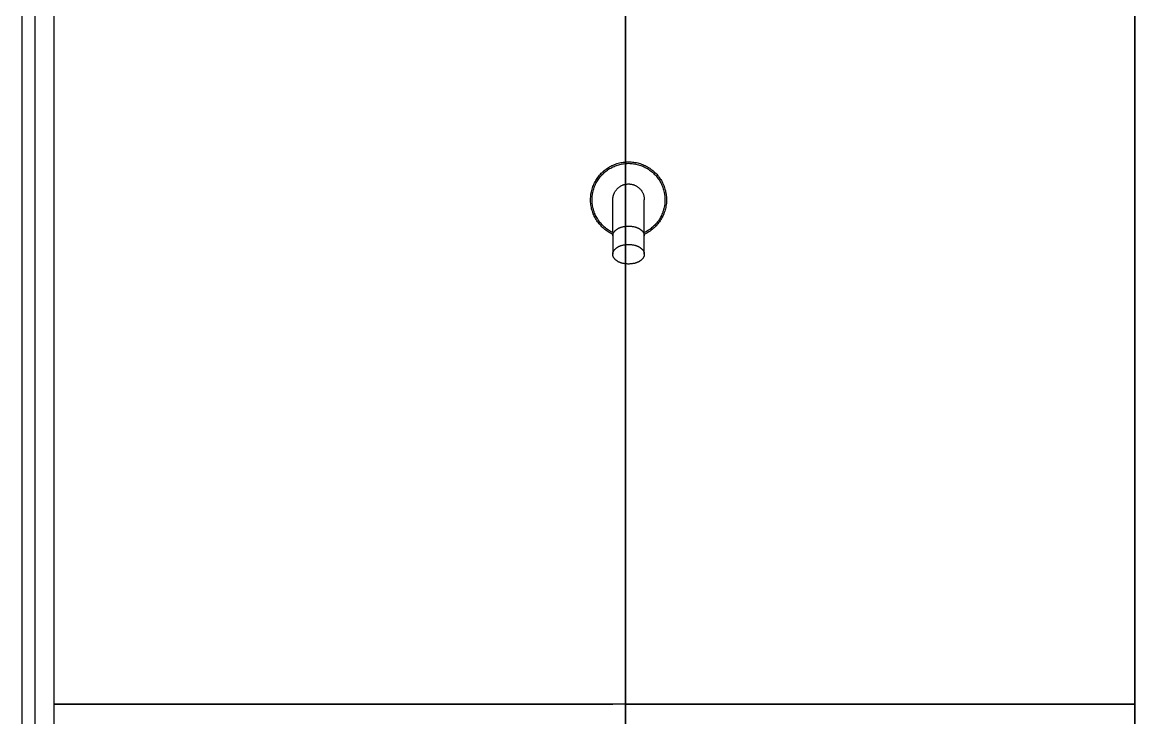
# Model space of a CAD drawing. Header units: metres. Extents: x 198 to 412, y -54 to 17.
# Drawn here: x 261.725 to 262.604, y -25.868 to -25.319 of the extents above; entities that cross this region are included whole.
import ezdxf

# ---------------------------------------------------------------- set-up
doc = ezdxf.new("R2010")
doc.units = ezdxf.units.M
doc.header["$LTSCALE"] = 10
for name, color, linetype in [('01', 1, 'Continuous'), ('A-ABERTURAS', 2, 'Continuous'), ('TM-REVEST', 252, 'Continuous'), ('TM-REVOQUE', 2, 'Continuous')]:
    doc.layers.add(name, color=color, linetype=linetype)

# ---------------------------------------------------------------- blocks, each defined once
blk = doc.blocks.new('juego de ducha california')
for p, q in [((493.24746, 11757.28031, 0), (493.24645, 11757.28004, 0)), ((493.24847, 11757.28055, 0), (493.24746, 11757.28031, 0)), ((493.2495, 11757.28074, 0), (493.24847, 11757.28055, 0)), ((493.25053, 11757.28091, 0), (493.2495, 11757.28074, 0)), ((493.25156, 11757.28103, 0), (493.25053, 11757.28091, 0)), ((493.2526, 11757.28112, 0), (493.25156, 11757.28103, 0)), ((493.25365, 11757.28118, 0), (493.2526, 11757.28112, 0)), ((493.25469, 11757.2812, 0), (493.25365, 11757.28118, 0)), ((493.25573, 11757.28118, 0), (493.25469, 11757.2812, 0)), ((493.25677, 11757.28112, 0), (493.25573, 11757.28118, 0)), ((493.25781, 11757.28103, 0), (493.25677, 11757.28112, 0)), ((493.25885, 11757.28091, 0), (493.25781, 11757.28103, 0)), ((493.25988, 11757.28074, 0), (493.25885, 11757.28091, 0)), ((493.2609, 11757.28055, 0), (493.25988, 11757.28074, 0)), ((493.26192, 11757.28031, 0), (493.2609, 11757.28055, 0)), ((493.26293, 11757.28004, 0), (493.26192, 11757.28031, 0)), ((493.23317, 11757.2721, 0), (493.23245, 11757.27134, 0)), ((493.23391, 11757.27283, 0), (493.23317, 11757.2721, 0)), ((493.23432, 11757.27156, 0), (493.23364, 11757.27085, 0)), ((493.23467, 11757.27354, 0), (493.23391, 11757.27283, 0)), ((493.23503, 11757.27224, 0), (493.23432, 11757.27156, 0)), ((493.23546, 11757.27423, 0), (493.23467, 11757.27354, 0)), ((493.23576, 11757.2729, 0), (493.23503, 11757.27224, 0)), ((493.23627, 11757.27488, 0), (493.23546, 11757.27423, 0)), ((493.23651, 11757.27354, 0), (493.23576, 11757.2729, 0)), ((493.23711, 11757.27551, 0), (493.23627, 11757.27488, 0)), ((493.23729, 11757.27414, 0), (493.23651, 11757.27354, 0)), ((493.23797, 11757.2761, 0), (493.23711, 11757.27551, 0)), ((493.23808, 11757.27472, 0), (493.23729, 11757.27414, 0)), ((493.23884, 11757.27667, 0), (493.23797, 11757.2761, 0)), ((493.23889, 11757.27528, 0), (493.23808, 11757.27472, 0)), ((493.23974, 11757.27721, 0), (493.23884, 11757.27667, 0)), ((493.23972, 11757.2758, 0), (493.23889, 11757.27528, 0)), ((493.24057, 11757.2763, 0), (493.23972, 11757.2758, 0)), ((493.24065, 11757.27771, 0), (493.23974, 11757.27721, 0)), ((493.24144, 11757.27677, 0), (493.24057, 11757.2763, 0)), ((493.24158, 11757.27818, 0), (493.24065, 11757.27771, 0)), ((493.24232, 11757.2772, 0), (493.24144, 11757.27677, 0)), ((493.24253, 11757.27862, 0), (493.24158, 11757.27818, 0)), ((493.24321, 11757.27761, 0), (493.24232, 11757.2772, 0)), ((493.24349, 11757.27903, 0), (493.24253, 11757.27862, 0)), ((493.24412, 11757.27799, 0), (493.24321, 11757.27761, 0)), ((493.24446, 11757.2794, 0), (493.24349, 11757.27903, 0)), ((493.24504, 11757.27833, 0), (493.24412, 11757.27799, 0)), ((493.24545, 11757.27974, 0), (493.24446, 11757.2794, 0)), ((493.24598, 11757.27865, 0), (493.24504, 11757.27833, 0)), ((493.24645, 11757.28004, 0), (493.24545, 11757.27974, 0)), ((493.24692, 11757.27893, 0), (493.24598, 11757.27865, 0)), ((493.24787, 11757.27918, 0), (493.24692, 11757.27893, 0)), ((493.24883, 11757.27939, 0), (493.24787, 11757.27918, 0)), ((493.2498, 11757.27958, 0), (493.24883, 11757.27939, 0)), ((493.25077, 11757.27973, 0), (493.2498, 11757.27958, 0)), ((493.25174, 11757.27985, 0), (493.25077, 11757.27973, 0)), ((493.25272, 11757.27993, 0), (493.25174, 11757.27985, 0)), ((493.25371, 11757.27998, 0), (493.25272, 11757.27993, 0)), ((493.25469, 11757.28, 0), (493.25371, 11757.27998, 0)), ((493.25567, 11757.27998, 0), (493.25469, 11757.28, 0)), ((493.25665, 11757.27993, 0), (493.25567, 11757.27998, 0)), ((493.25763, 11757.27985, 0), (493.25665, 11757.27993, 0)), ((493.25861, 11757.27973, 0), (493.25763, 11757.27985, 0)), ((493.25958, 11757.27958, 0), (493.25861, 11757.27973, 0)), ((493.26055, 11757.27939, 0), (493.25958, 11757.27958, 0)), ((493.26151, 11757.27918, 0), (493.26055, 11757.27939, 0)), ((493.26246, 11757.27893, 0), (493.26151, 11757.27918, 0)), ((493.2634, 11757.27865, 0), (493.26246, 11757.27893, 0)), ((493.26393, 11757.27974, 0), (493.26293, 11757.28004, 0)), ((493.26433, 11757.27833, 0), (493.2634, 11757.27865, 0)), ((493.26491, 11757.2794, 0), (493.26393, 11757.27974, 0)), ((493.26525, 11757.27799, 0), (493.26433, 11757.27833, 0)), ((493.26589, 11757.27903, 0), (493.26491, 11757.2794, 0)), ((493.26616, 11757.27761, 0), (493.26525, 11757.27799, 0)), ((493.26685, 11757.27862, 0), (493.26589, 11757.27903, 0)), ((493.26706, 11757.2772, 0), (493.26616, 11757.27761, 0)), ((493.2678, 11757.27818, 0), (493.26685, 11757.27862, 0)), ((493.26794, 11757.27677, 0), (493.26706, 11757.2772, 0)), ((493.26873, 11757.27771, 0), (493.2678, 11757.27818, 0)), ((493.2688, 11757.2763, 0), (493.26794, 11757.27677, 0)), ((493.26964, 11757.27721, 0), (493.26873, 11757.27771, 0)), ((493.26965, 11757.2758, 0), (493.2688, 11757.2763, 0)), ((493.27054, 11757.27667, 0), (493.26964, 11757.27721, 0)), ((493.27048, 11757.27528, 0), (493.26965, 11757.2758, 0)), ((493.2713, 11757.27472, 0), (493.27048, 11757.27528, 0)), ((493.27141, 11757.2761, 0), (493.27054, 11757.27667, 0)), ((493.27209, 11757.27414, 0), (493.2713, 11757.27472, 0)), ((493.27227, 11757.27551, 0), (493.27141, 11757.2761, 0)), ((493.27286, 11757.27354, 0), (493.27209, 11757.27414, 0)), ((493.2731, 11757.27488, 0), (493.27227, 11757.27551, 0)), ((493.27362, 11757.2729, 0), (493.27286, 11757.27354, 0)), ((493.27391, 11757.27423, 0), (493.2731, 11757.27488, 0)), ((493.27435, 11757.27224, 0), (493.27362, 11757.2729, 0)), ((493.2747, 11757.27354, 0), (493.27391, 11757.27423, 0)), ((493.27505, 11757.27156, 0), (493.27435, 11757.27224, 0)), ((493.27547, 11757.27283, 0), (493.2747, 11757.27354, 0)), ((493.27574, 11757.27085, 0), (493.27505, 11757.27156, 0)), ((493.27621, 11757.2721, 0), (493.27547, 11757.27283, 0)), ((493.27692, 11757.27134, 0), (493.27621, 11757.2721, 0)), ((493.22733, 11757.26351, 0), (493.22692, 11757.26255, 0)), ((493.22778, 11757.26446, 0), (493.22733, 11757.26351, 0)), ((493.22825, 11757.26538, 0), (493.22778, 11757.26446, 0)), ((493.22827, 11757.26267, 0), (493.2279, 11757.26176, 0)), ((493.22876, 11757.26629, 0), (493.22825, 11757.26538, 0)), ((493.22868, 11757.26357, 0), (493.22827, 11757.26267, 0)), ((493.22912, 11757.26445, 0), (493.22868, 11757.26357, 0)), ((493.2293, 11757.26719, 0), (493.22876, 11757.26629, 0)), ((493.22958, 11757.26531, 0), (493.22912, 11757.26445, 0)), ((493.22988, 11757.26806, 0), (493.2293, 11757.26719, 0)), ((493.23008, 11757.26616, 0), (493.22958, 11757.26531, 0)), ((493.23048, 11757.26891, 0), (493.22988, 11757.26806, 0)), ((493.23061, 11757.26699, 0), (493.23008, 11757.26616, 0)), ((493.23111, 11757.26974, 0), (493.23048, 11757.26891, 0)), ((493.23116, 11757.2678, 0), (493.23061, 11757.26699, 0)), ((493.23177, 11757.27055, 0), (493.23111, 11757.26974, 0)), ((493.23174, 11757.2686, 0), (493.23116, 11757.2678, 0)), ((493.23235, 11757.26937, 0), (493.23174, 11757.2686, 0)), ((493.23245, 11757.27134, 0), (493.23177, 11757.27055, 0)), ((493.23298, 11757.27012, 0), (493.23235, 11757.26937, 0)), ((493.23364, 11757.27085, 0), (493.23298, 11757.27012, 0)), ((493.24987, 11757.26273, 0), (493.24947, 11757.26255, 0)), ((493.25027, 11757.26289, 0), (493.24987, 11757.26273, 0)), ((493.25067, 11757.26303, 0), (493.25027, 11757.26289, 0)), ((493.25108, 11757.26316, 0), (493.25067, 11757.26303, 0)), ((493.2515, 11757.26328, 0), (493.25108, 11757.26316, 0)), ((493.25191, 11757.26338, 0), (493.2515, 11757.26328, 0)), ((493.25234, 11757.26347, 0), (493.25191, 11757.26338, 0)), ((493.25276, 11757.26355, 0), (493.25234, 11757.26347, 0)), ((493.25319, 11757.26361, 0), (493.25276, 11757.26355, 0)), ((493.25361, 11757.26365, 0), (493.25319, 11757.26361, 0)), ((493.25404, 11757.26368, 0), (493.25361, 11757.26365, 0)), ((493.25447, 11757.26369, 0), (493.25404, 11757.26368, 0)), ((493.2549, 11757.26369, 0), (493.25447, 11757.26369, 0)), ((493.25533, 11757.26368, 0), (493.2549, 11757.26369, 0)), ((493.25576, 11757.26365, 0), (493.25533, 11757.26368, 0)), ((493.25619, 11757.26361, 0), (493.25576, 11757.26365, 0)), ((493.25662, 11757.26355, 0), (493.25619, 11757.26361, 0)), ((493.25704, 11757.26347, 0), (493.25662, 11757.26355, 0)), ((493.25746, 11757.26338, 0), (493.25704, 11757.26347, 0)), ((493.25788, 11757.26328, 0), (493.25746, 11757.26338, 0)), ((493.2583, 11757.26316, 0), (493.25788, 11757.26328, 0)), ((493.2587, 11757.26303, 0), (493.2583, 11757.26316, 0)), ((493.25911, 11757.26289, 0), (493.2587, 11757.26303, 0)), ((493.25951, 11757.26273, 0), (493.25911, 11757.26289, 0)), ((493.2599, 11757.26255, 0), (493.25951, 11757.26273, 0)), ((493.2764, 11757.27012, 0), (493.27574, 11757.27085, 0)), ((493.27703, 11757.26937, 0), (493.2764, 11757.27012, 0)), ((493.27761, 11757.27055, 0), (493.27692, 11757.27134, 0)), ((493.27764, 11757.2686, 0), (493.27703, 11757.26937, 0)), ((493.27827, 11757.26974, 0), (493.27761, 11757.27055, 0)), ((493.27822, 11757.2678, 0), (493.27764, 11757.2686, 0)), ((493.27877, 11757.26699, 0), (493.27822, 11757.2678, 0)), ((493.2789, 11757.26891, 0), (493.27827, 11757.26974, 0)), ((493.2793, 11757.26616, 0), (493.27877, 11757.26699, 0)), ((493.2795, 11757.26806, 0), (493.2789, 11757.26891, 0)), ((493.27979, 11757.26531, 0), (493.2793, 11757.26616, 0)), ((493.28007, 11757.26719, 0), (493.2795, 11757.26806, 0)), ((493.28026, 11757.26445, 0), (493.27979, 11757.26531, 0)), ((493.28061, 11757.26629, 0), (493.28007, 11757.26719, 0)), ((493.2807, 11757.26357, 0), (493.28026, 11757.26445, 0)), ((493.28112, 11757.26538, 0), (493.28061, 11757.26629, 0)), ((493.2811, 11757.26267, 0), (493.2807, 11757.26357, 0)), ((493.28148, 11757.26176, 0), (493.2811, 11757.26267, 0)), ((493.2816, 11757.26446, 0), (493.28112, 11757.26538, 0)), ((493.28204, 11757.26351, 0), (493.2816, 11757.26446, 0)), ((493.28246, 11757.26255, 0), (493.28204, 11757.26351, 0)), ((493.22487, 11757.25449, 0), (493.22477, 11757.25345, 0)), ((493.225, 11757.25552, 0), (493.22487, 11757.25449, 0)), ((493.22517, 11757.25655, 0), (493.225, 11757.25552, 0)), ((493.22537, 11757.25758, 0), (493.22517, 11757.25655, 0)), ((493.22561, 11757.25859, 0), (493.22537, 11757.25758, 0)), ((493.22589, 11757.2596, 0), (493.22561, 11757.25859, 0)), ((493.2262, 11757.2606, 0), (493.22589, 11757.2596, 0)), ((493.22604, 11757.25414, 0), (493.22596, 11757.25316, 0)), ((493.22616, 11757.25512, 0), (493.22604, 11757.25414, 0)), ((493.22631, 11757.25609, 0), (493.22616, 11757.25512, 0)), ((493.22654, 11757.26158, 0), (493.2262, 11757.2606, 0)), ((493.22649, 11757.25706, 0), (493.22631, 11757.25609, 0)), ((493.22671, 11757.25802, 0), (493.22649, 11757.25706, 0)), ((493.22692, 11757.26255, 0), (493.22654, 11757.26158, 0)), ((493.22696, 11757.25897, 0), (493.22671, 11757.25802, 0)), ((493.22724, 11757.25991, 0), (493.22696, 11757.25897, 0)), ((493.22755, 11757.26084, 0), (493.22724, 11757.25991, 0)), ((493.2279, 11757.26176, 0), (493.22755, 11757.26084, 0)), ((493.24258, 11757.25421, 0), (493.24249, 11757.25379, 0)), ((493.24269, 11757.25463, 0), (493.24258, 11757.25421, 0)), ((493.24282, 11757.25504, 0), (493.24269, 11757.25463, 0)), ((493.24296, 11757.25545, 0), (493.24282, 11757.25504, 0)), ((493.24311, 11757.25585, 0), (493.24296, 11757.25545, 0)), ((493.24327, 11757.25625, 0), (493.24311, 11757.25585, 0)), ((493.24345, 11757.25664, 0), (493.24327, 11757.25625, 0)), ((493.24365, 11757.25702, 0), (493.24345, 11757.25664, 0)), ((493.24385, 11757.2574, 0), (493.24365, 11757.25702, 0)), ((493.24407, 11757.25777, 0), (493.24385, 11757.2574, 0)), ((493.24431, 11757.25813, 0), (493.24407, 11757.25777, 0)), ((493.24455, 11757.25849, 0), (493.24431, 11757.25813, 0)), ((493.24481, 11757.25883, 0), (493.24455, 11757.25849, 0)), ((493.24508, 11757.25917, 0), (493.24481, 11757.25883, 0)), ((493.24536, 11757.2595, 0), (493.24508, 11757.25917, 0)), ((493.24565, 11757.25981, 0), (493.24536, 11757.2595, 0)), ((493.24595, 11757.26012, 0), (493.24565, 11757.25981, 0)), ((493.24626, 11757.26042, 0), (493.24595, 11757.26012, 0)), ((493.24658, 11757.2607, 0), (493.24626, 11757.26042, 0)), ((493.24691, 11757.26098, 0), (493.24658, 11757.2607, 0)), ((493.24726, 11757.26124, 0), (493.24691, 11757.26098, 0)), ((493.24761, 11757.26149, 0), (493.24726, 11757.26124, 0)), ((493.24796, 11757.26173, 0), (493.24761, 11757.26149, 0)), ((493.24833, 11757.26195, 0), (493.24796, 11757.26173, 0)), ((493.2487, 11757.26217, 0), (493.24833, 11757.26195, 0)), ((493.24909, 11757.26237, 0), (493.2487, 11757.26217, 0)), ((493.24947, 11757.26255, 0), (493.24909, 11757.26237, 0)), ((493.26029, 11757.26237, 0), (493.2599, 11757.26255, 0)), ((493.26067, 11757.26217, 0), (493.26029, 11757.26237, 0)), ((493.26105, 11757.26195, 0), (493.26067, 11757.26217, 0)), ((493.26141, 11757.26173, 0), (493.26105, 11757.26195, 0)), ((493.26177, 11757.26149, 0), (493.26141, 11757.26173, 0)), ((493.26212, 11757.26124, 0), (493.26177, 11757.26149, 0)), ((493.26246, 11757.26098, 0), (493.26212, 11757.26124, 0)), ((493.26279, 11757.2607, 0), (493.26246, 11757.26098, 0)), ((493.26312, 11757.26042, 0), (493.26279, 11757.2607, 0)), ((493.26343, 11757.26012, 0), (493.26312, 11757.26042, 0)), ((493.26373, 11757.25981, 0), (493.26343, 11757.26012, 0)), ((493.26402, 11757.2595, 0), (493.26373, 11757.25981, 0)), ((493.2643, 11757.25917, 0), (493.26402, 11757.2595, 0)), ((493.26457, 11757.25883, 0), (493.2643, 11757.25917, 0)), ((493.26483, 11757.25849, 0), (493.26457, 11757.25883, 0)), ((493.26507, 11757.25813, 0), (493.26483, 11757.25849, 0)), ((493.2653, 11757.25777, 0), (493.26507, 11757.25813, 0)), ((493.26552, 11757.2574, 0), (493.2653, 11757.25777, 0)), ((493.26573, 11757.25702, 0), (493.26552, 11757.2574, 0)), ((493.26592, 11757.25664, 0), (493.26573, 11757.25702, 0)), ((493.2661, 11757.25625, 0), (493.26592, 11757.25664, 0)), ((493.26627, 11757.25585, 0), (493.2661, 11757.25625, 0)), ((493.26642, 11757.25545, 0), (493.26627, 11757.25585, 0)), ((493.26656, 11757.25504, 0), (493.26642, 11757.25545, 0)), ((493.26668, 11757.25463, 0), (493.26656, 11757.25504, 0)), ((493.26679, 11757.25421, 0), (493.26668, 11757.25463, 0)), ((493.26689, 11757.25379, 0), (493.26679, 11757.25421, 0)), ((493.28183, 11757.26084, 0), (493.28148, 11757.26176, 0)), ((493.28214, 11757.25991, 0), (493.28183, 11757.26084, 0)), ((493.28242, 11757.25897, 0), (493.28214, 11757.25991, 0)), ((493.28267, 11757.25802, 0), (493.28242, 11757.25897, 0)), ((493.28283, 11757.26158, 0), (493.28246, 11757.26255, 0)), ((493.28289, 11757.25706, 0), (493.28267, 11757.25802, 0)), ((493.28318, 11757.2606, 0), (493.28283, 11757.26158, 0)), ((493.28307, 11757.25609, 0), (493.28289, 11757.25706, 0)), ((493.28322, 11757.25512, 0), (493.28307, 11757.25609, 0)), ((493.28349, 11757.2596, 0), (493.28318, 11757.2606, 0)), ((493.28334, 11757.25414, 0), (493.28322, 11757.25512, 0)), ((493.28342, 11757.25316, 0), (493.28334, 11757.25414, 0)), ((493.28376, 11757.25859, 0), (493.28349, 11757.2596, 0)), ((493.284, 11757.25758, 0), (493.28376, 11757.25859, 0)), ((493.28421, 11757.25655, 0), (493.284, 11757.25758, 0)), ((493.28437, 11757.25552, 0), (493.28421, 11757.25655, 0)), ((493.28451, 11757.25449, 0), (493.28437, 11757.25552, 0)), ((493.2846, 11757.25345, 0), (493.28451, 11757.25449, 0)), ((493.22471, 11757.25241, 0), (493.22469, 11757.25137, 0)), ((493.22469, 11757.25137, 0), (493.2247, 11757.25032, 0)), ((493.2247, 11757.25032, 0), (493.22475, 11757.24928, 0)), ((493.22477, 11757.25345, 0), (493.22471, 11757.25241, 0)), ((493.22475, 11757.24928, 0), (493.22483, 11757.24824, 0)), ((493.22483, 11757.24824, 0), (493.22496, 11757.2472, 0)), ((493.22496, 11757.2472, 0), (493.22511, 11757.24617, 0)), ((493.22511, 11757.24617, 0), (493.2253, 11757.24515, 0)), ((493.2253, 11757.24515, 0), (493.22553, 11757.24413, 0)), ((493.22591, 11757.25218, 0), (493.22589, 11757.2512, 0)), ((493.22589, 11757.2512, 0), (493.22591, 11757.25022, 0)), ((493.22596, 11757.25316, 0), (493.22591, 11757.25218, 0)), ((493.22591, 11757.25022, 0), (493.22596, 11757.24924, 0)), ((493.22596, 11757.24924, 0), (493.22604, 11757.24826, 0)), ((493.22604, 11757.24826, 0), (493.22615, 11757.24729, 0)), ((493.22615, 11757.24729, 0), (493.2263, 11757.24632, 0)), ((493.2263, 11757.24632, 0), (493.22649, 11757.24536, 0)), ((493.22649, 11757.24536, 0), (493.2267, 11757.2444, 0)), ((493.24223, 11757.25166, 0), (493.24222, 11757.25123, 0)), ((493.24222, 11757.2227, 0), (493.24222, 11757.25123, 0)), ((493.24225, 11757.25209, 0), (493.24223, 11757.25166, 0)), ((493.24229, 11757.25252, 0), (493.24225, 11757.25209, 0)), ((493.24234, 11757.25294, 0), (493.24229, 11757.25252, 0)), ((493.2424, 11757.25337, 0), (493.24234, 11757.25294, 0)), ((493.24249, 11757.25379, 0), (493.2424, 11757.25337, 0)), ((493.26697, 11757.25337, 0), (493.26689, 11757.25379, 0)), ((493.26704, 11757.25294, 0), (493.26697, 11757.25337, 0)), ((493.26709, 11757.25252, 0), (493.26704, 11757.25294, 0)), ((493.26713, 11757.25209, 0), (493.26709, 11757.25252, 0)), ((493.26715, 11757.25166, 0), (493.26713, 11757.25209, 0)), ((493.26716, 11757.25123, 0), (493.26715, 11757.25166, 0)), ((493.26716, 11757.22524, 0), (493.26716, 11757.25123, 0)), ((493.28268, 11757.2444, 0), (493.28289, 11757.24536, 0)), ((493.28289, 11757.24536, 0), (493.28307, 11757.24632, 0)), ((493.28307, 11757.24632, 0), (493.28322, 11757.24729, 0)), ((493.28322, 11757.24729, 0), (493.28334, 11757.24826, 0)), ((493.28334, 11757.24826, 0), (493.28342, 11757.24924, 0)), ((493.28347, 11757.25218, 0), (493.28342, 11757.25316, 0)), ((493.28342, 11757.24924, 0), (493.28347, 11757.25022, 0)), ((493.28349, 11757.2512, 0), (493.28347, 11757.25218, 0)), ((493.28347, 11757.25022, 0), (493.28349, 11757.2512, 0)), ((493.28384, 11757.24413, 0), (493.28407, 11757.24515, 0)), ((493.28407, 11757.24515, 0), (493.28426, 11757.24617, 0)), ((493.28426, 11757.24617, 0), (493.28442, 11757.2472, 0)), ((493.28442, 11757.2472, 0), (493.28454, 11757.24824, 0)), ((493.28454, 11757.24824, 0), (493.28463, 11757.24928, 0)), ((493.28466, 11757.25241, 0), (493.2846, 11757.25345, 0)), ((493.28463, 11757.24928, 0), (493.28468, 11757.25032, 0)), ((493.28469, 11757.25137, 0), (493.28466, 11757.25241, 0)), ((493.28468, 11757.25032, 0), (493.28469, 11757.25137, 0)), ((493.22553, 11757.24413, 0), (493.2258, 11757.24312, 0)), ((493.2258, 11757.24312, 0), (493.22609, 11757.24212, 0)), ((493.22609, 11757.24212, 0), (493.22643, 11757.24113, 0)), ((493.22643, 11757.24113, 0), (493.22679, 11757.24015, 0)), ((493.2267, 11757.2444, 0), (493.22695, 11757.24345, 0)), ((493.22679, 11757.24015, 0), (493.2272, 11757.23919, 0)), ((493.22695, 11757.24345, 0), (493.22723, 11757.24251, 0)), ((493.2272, 11757.23919, 0), (493.22763, 11757.23824, 0)), ((493.22723, 11757.24251, 0), (493.22754, 11757.24158, 0)), ((493.22754, 11757.24158, 0), (493.22788, 11757.24067, 0)), ((493.22763, 11757.23824, 0), (493.2281, 11757.23731, 0)), ((493.22788, 11757.24067, 0), (493.22826, 11757.23976, 0)), ((493.2281, 11757.23731, 0), (493.2286, 11757.23639, 0)), ((493.22826, 11757.23976, 0), (493.22866, 11757.23887, 0)), ((493.2286, 11757.23639, 0), (493.22913, 11757.23549, 0)), ((493.22866, 11757.23887, 0), (493.2291, 11757.23799, 0)), ((493.2291, 11757.23799, 0), (493.22956, 11757.23712, 0)), ((493.22956, 11757.23712, 0), (493.23005, 11757.23628, 0)), ((493.23005, 11757.23628, 0), (493.23058, 11757.23545, 0)), ((493.2788, 11757.23545, 0), (493.27932, 11757.23628, 0)), ((493.27932, 11757.23628, 0), (493.27982, 11757.23712, 0)), ((493.27982, 11757.23712, 0), (493.28028, 11757.23799, 0)), ((493.28025, 11757.23549, 0), (493.28078, 11757.23639, 0)), ((493.28028, 11757.23799, 0), (493.28072, 11757.23887, 0)), ((493.28072, 11757.23887, 0), (493.28112, 11757.23976, 0)), ((493.28078, 11757.23639, 0), (493.28128, 11757.23731, 0)), ((493.28112, 11757.23976, 0), (493.28149, 11757.24067, 0)), ((493.28128, 11757.23731, 0), (493.28175, 11757.23824, 0)), ((493.28149, 11757.24067, 0), (493.28184, 11757.24158, 0)), ((493.28175, 11757.23824, 0), (493.28218, 11757.23919, 0)), ((493.28184, 11757.24158, 0), (493.28215, 11757.24251, 0)), ((493.28215, 11757.24251, 0), (493.28243, 11757.24345, 0)), ((493.28218, 11757.23919, 0), (493.28258, 11757.24015, 0)), ((493.28243, 11757.24345, 0), (493.28268, 11757.2444, 0)), ((493.28258, 11757.24015, 0), (493.28295, 11757.24113, 0)), ((493.28295, 11757.24113, 0), (493.28328, 11757.24212, 0)), ((493.28328, 11757.24212, 0), (493.28358, 11757.24312, 0)), ((493.28358, 11757.24312, 0), (493.28384, 11757.24413, 0)), ((493.22913, 11757.23549, 0), (493.22969, 11757.23461, 0)), ((493.22969, 11757.23461, 0), (493.23028, 11757.23375, 0)), ((493.23028, 11757.23375, 0), (493.2309, 11757.23292, 0)), ((493.23058, 11757.23545, 0), (493.23113, 11757.23464, 0)), ((493.2309, 11757.23292, 0), (493.23155, 11757.2321, 0)), ((493.23113, 11757.23464, 0), (493.2317, 11757.23384, 0)), ((493.23155, 11757.2321, 0), (493.23223, 11757.23131, 0)), ((493.2317, 11757.23384, 0), (493.23231, 11757.23307, 0)), ((493.23223, 11757.23131, 0), (493.23293, 11757.23054, 0)), ((493.23231, 11757.23307, 0), (493.23294, 11757.23232, 0)), ((493.23293, 11757.23054, 0), (493.23367, 11757.22979, 0)), ((493.23294, 11757.23232, 0), (493.23359, 11757.23159, 0)), ((493.23359, 11757.23159, 0), (493.23427, 11757.23089, 0)), ((493.23367, 11757.22979, 0), (493.23442, 11757.22908, 0)), ((493.23427, 11757.23089, 0), (493.23497, 11757.2302, 0)), ((493.23442, 11757.22908, 0), (493.2352, 11757.22838, 0)), ((493.23497, 11757.2302, 0), (493.2357, 11757.22954, 0)), ((493.2352, 11757.22838, 0), (493.23601, 11757.22772, 0)), ((493.2357, 11757.22954, 0), (493.23645, 11757.22891, 0)), ((493.23601, 11757.22772, 0), (493.23684, 11757.22709, 0)), ((493.23645, 11757.22891, 0), (493.23721, 11757.2283, 0)), ((493.23721, 11757.2283, 0), (493.238, 11757.22772, 0)), ((493.238, 11757.22772, 0), (493.23881, 11757.22717, 0)), ((493.24501, 11757.22749, 0), (493.24481, 11757.22734, 0)), ((493.24521, 11757.22765, 0), (493.24501, 11757.22749, 0)), ((493.24543, 11757.2278, 0), (493.24521, 11757.22765, 0)), ((493.24565, 11757.22795, 0), (493.24543, 11757.2278, 0)), ((493.24587, 11757.22809, 0), (493.24565, 11757.22795, 0)), ((493.2461, 11757.22823, 0), (493.24587, 11757.22809, 0)), ((493.24634, 11757.22836, 0), (493.2461, 11757.22823, 0)), ((493.24658, 11757.2285, 0), (493.24634, 11757.22836, 0)), ((493.24683, 11757.22863, 0), (493.24658, 11757.2285, 0)), ((493.24708, 11757.22875, 0), (493.24683, 11757.22863, 0)), ((493.24734, 11757.22887, 0), (493.24708, 11757.22875, 0)), ((493.2476, 11757.22898, 0), (493.24734, 11757.22887, 0)), ((493.24787, 11757.22909, 0), (493.2476, 11757.22898, 0)), ((493.24813, 11757.2292, 0), (493.24787, 11757.22909, 0)), ((493.24841, 11757.2293, 0), (493.24813, 11757.2292, 0)), ((493.24868, 11757.2294, 0), (493.24841, 11757.2293, 0)), ((493.24896, 11757.22949, 0), (493.24868, 11757.2294, 0)), ((493.24924, 11757.22958, 0), (493.24896, 11757.22949, 0)), ((493.24953, 11757.22966, 0), (493.24924, 11757.22958, 0)), ((493.2501, 11757.22981, 0), (493.24953, 11757.22966, 0)), ((493.25068, 11757.22995, 0), (493.2501, 11757.22981, 0)), ((493.25126, 11757.23006, 0), (493.25068, 11757.22995, 0)), ((493.25184, 11757.23015, 0), (493.25126, 11757.23006, 0)), ((493.25242, 11757.23023, 0), (493.25184, 11757.23015, 0)), ((493.253, 11757.23029, 0), (493.25242, 11757.23023, 0)), ((493.25357, 11757.23033, 0), (493.253, 11757.23029, 0)), ((493.25413, 11757.23035, 0), (493.25357, 11757.23033, 0)), ((493.25469, 11757.23036, 0), (493.25413, 11757.23035, 0)), ((493.25524, 11757.23035, 0), (493.25469, 11757.23036, 0)), ((493.25581, 11757.23033, 0), (493.25524, 11757.23035, 0)), ((493.25638, 11757.23029, 0), (493.25581, 11757.23033, 0)), ((493.25696, 11757.23023, 0), (493.25638, 11757.23029, 0)), ((493.25754, 11757.23015, 0), (493.25696, 11757.23023, 0)), ((493.25812, 11757.23006, 0), (493.25754, 11757.23015, 0)), ((493.2587, 11757.22995, 0), (493.25812, 11757.23006, 0)), ((493.25928, 11757.22981, 0), (493.2587, 11757.22995, 0)), ((493.25985, 11757.22966, 0), (493.25928, 11757.22981, 0)), ((493.26013, 11757.22958, 0), (493.25985, 11757.22966, 0)), ((493.26042, 11757.22949, 0), (493.26013, 11757.22958, 0)), ((493.26069, 11757.2294, 0), (493.26042, 11757.22949, 0)), ((493.26097, 11757.2293, 0), (493.26069, 11757.2294, 0)), ((493.26124, 11757.2292, 0), (493.26097, 11757.2293, 0)), ((493.26151, 11757.22909, 0), (493.26124, 11757.2292, 0)), ((493.26178, 11757.22898, 0), (493.26151, 11757.22909, 0)), ((493.26204, 11757.22887, 0), (493.26178, 11757.22898, 0)), ((493.2623, 11757.22875, 0), (493.26204, 11757.22887, 0)), ((493.26255, 11757.22863, 0), (493.2623, 11757.22875, 0)), ((493.26279, 11757.2285, 0), (493.26255, 11757.22863, 0)), ((493.26304, 11757.22836, 0), (493.26279, 11757.2285, 0)), ((493.26327, 11757.22823, 0), (493.26304, 11757.22836, 0)), ((493.26351, 11757.22809, 0), (493.26327, 11757.22823, 0)), ((493.26373, 11757.22795, 0), (493.26351, 11757.22809, 0)), ((493.26395, 11757.2278, 0), (493.26373, 11757.22795, 0)), ((493.26416, 11757.22765, 0), (493.26395, 11757.2278, 0)), ((493.26437, 11757.22749, 0), (493.26416, 11757.22765, 0)), ((493.26457, 11757.22734, 0), (493.26437, 11757.22749, 0)), ((493.27056, 11757.22717, 0), (493.27137, 11757.22772, 0)), ((493.27137, 11757.22772, 0), (493.27216, 11757.2283, 0)), ((493.27216, 11757.2283, 0), (493.27293, 11757.22891, 0)), ((493.27254, 11757.22709, 0), (493.27337, 11757.22772, 0)), ((493.27293, 11757.22891, 0), (493.27368, 11757.22954, 0)), ((493.27337, 11757.22772, 0), (493.27417, 11757.22838, 0)), ((493.27368, 11757.22954, 0), (493.2744, 11757.2302, 0)), ((493.27417, 11757.22838, 0), (493.27495, 11757.22908, 0)), ((493.2744, 11757.2302, 0), (493.27511, 11757.23089, 0)), ((493.27495, 11757.22908, 0), (493.27571, 11757.22979, 0)), ((493.27511, 11757.23089, 0), (493.27579, 11757.23159, 0)), ((493.27571, 11757.22979, 0), (493.27644, 11757.23054, 0)), ((493.27579, 11757.23159, 0), (493.27644, 11757.23232, 0)), ((493.27644, 11757.23232, 0), (493.27707, 11757.23307, 0)), ((493.27644, 11757.23054, 0), (493.27715, 11757.23131, 0)), ((493.27707, 11757.23307, 0), (493.27767, 11757.23384, 0)), ((493.27715, 11757.23131, 0), (493.27783, 11757.2321, 0)), ((493.27767, 11757.23384, 0), (493.27825, 11757.23464, 0)), ((493.27783, 11757.2321, 0), (493.27848, 11757.23292, 0)), ((493.27825, 11757.23464, 0), (493.2788, 11757.23545, 0)), ((493.27848, 11757.23292, 0), (493.2791, 11757.23375, 0)), ((493.2791, 11757.23375, 0), (493.27969, 11757.23461, 0)), ((493.27969, 11757.23461, 0), (493.28025, 11757.23549, 0)), ((493.23684, 11757.22709, 0), (493.23769, 11757.22648, 0)), ((493.23769, 11757.22648, 0), (493.23856, 11757.2259, 0)), ((493.23856, 11757.2259, 0), (493.23945, 11757.22536, 0)), ((493.23881, 11757.22717, 0), (493.23964, 11757.22664, 0)), ((493.23945, 11757.22536, 0), (493.24035, 11757.22484, 0)), ((493.23964, 11757.22664, 0), (493.24048, 11757.22614, 0)), ((493.24035, 11757.22484, 0), (493.24128, 11757.22436, 0)), ((493.24048, 11757.22614, 0), (493.24134, 11757.22567, 0)), ((493.24128, 11757.22436, 0), (493.24222, 11757.22391, 0)), ((493.24134, 11757.22567, 0), (493.24222, 11757.22524, 0)), ((493.24223, 11757.22287, 0), (493.24222, 11757.22278, 0)), ((493.24222, 11757.22278, 0), (493.24222, 11757.2227, 0)), ((493.24222, 11757.2227, 0), (493.24222, 11757.22261, 0)), ((493.24222, 11757.2082, 0), (493.24222, 11757.22261, 0)), ((493.24224, 11757.22304, 0), (493.24223, 11757.22296, 0)), ((493.24223, 11757.22296, 0), (493.24223, 11757.22287, 0)), ((493.24225, 11757.22313, 0), (493.24224, 11757.22304, 0)), ((493.24226, 11757.22322, 0), (493.24225, 11757.22313, 0)), ((493.24227, 11757.22331, 0), (493.24226, 11757.22322, 0)), ((493.24228, 11757.2234, 0), (493.24227, 11757.22331, 0)), ((493.2423, 11757.22349, 0), (493.24228, 11757.2234, 0)), ((493.24232, 11757.22357, 0), (493.2423, 11757.22349, 0)), ((493.24233, 11757.22366, 0), (493.24232, 11757.22357, 0)), ((493.24236, 11757.22375, 0), (493.24233, 11757.22366, 0)), ((493.24238, 11757.22384, 0), (493.24236, 11757.22375, 0)), ((493.2424, 11757.22393, 0), (493.24238, 11757.22384, 0)), ((493.24243, 11757.22402, 0), (493.2424, 11757.22393, 0)), ((493.24246, 11757.22411, 0), (493.24243, 11757.22402, 0)), ((493.24248, 11757.2242, 0), (493.24246, 11757.22411, 0)), ((493.24252, 11757.22429, 0), (493.24248, 11757.2242, 0)), ((493.24255, 11757.22438, 0), (493.24252, 11757.22429, 0)), ((493.24258, 11757.22447, 0), (493.24255, 11757.22438, 0)), ((493.24262, 11757.22456, 0), (493.24258, 11757.22447, 0)), ((493.24266, 11757.22465, 0), (493.24262, 11757.22456, 0)), ((493.2427, 11757.22474, 0), (493.24266, 11757.22465, 0)), ((493.24279, 11757.22492, 0), (493.2427, 11757.22474, 0)), ((493.24288, 11757.2251, 0), (493.24279, 11757.22492, 0)), ((493.24298, 11757.22528, 0), (493.24288, 11757.2251, 0)), ((493.2431, 11757.22546, 0), (493.24298, 11757.22528, 0)), ((493.24321, 11757.22564, 0), (493.2431, 11757.22546, 0)), ((493.24334, 11757.22582, 0), (493.24321, 11757.22564, 0)), ((493.24347, 11757.22599, 0), (493.24334, 11757.22582, 0)), ((493.24361, 11757.22617, 0), (493.24347, 11757.22599, 0)), ((493.24376, 11757.22634, 0), (493.24361, 11757.22617, 0)), ((493.24392, 11757.22651, 0), (493.24376, 11757.22634, 0)), ((493.24408, 11757.22668, 0), (493.24392, 11757.22651, 0)), ((493.24425, 11757.22685, 0), (493.24408, 11757.22668, 0)), ((493.24443, 11757.22702, 0), (493.24425, 11757.22685, 0)), ((493.24462, 11757.22718, 0), (493.24443, 11757.22702, 0)), ((493.24481, 11757.22734, 0), (493.24462, 11757.22718, 0)), ((493.26476, 11757.22718, 0), (493.26457, 11757.22734, 0)), ((493.26495, 11757.22702, 0), (493.26476, 11757.22718, 0)), ((493.26512, 11757.22685, 0), (493.26495, 11757.22702, 0)), ((493.2653, 11757.22668, 0), (493.26512, 11757.22685, 0)), ((493.26546, 11757.22651, 0), (493.2653, 11757.22668, 0)), ((493.26562, 11757.22634, 0), (493.26546, 11757.22651, 0)), ((493.26576, 11757.22617, 0), (493.26562, 11757.22634, 0)), ((493.26591, 11757.22599, 0), (493.26576, 11757.22617, 0)), ((493.26604, 11757.22582, 0), (493.26591, 11757.22599, 0)), ((493.26616, 11757.22564, 0), (493.26604, 11757.22582, 0)), ((493.26628, 11757.22546, 0), (493.26616, 11757.22564, 0)), ((493.26639, 11757.22528, 0), (493.26628, 11757.22546, 0)), ((493.26649, 11757.2251, 0), (493.26639, 11757.22528, 0)), ((493.26659, 11757.22492, 0), (493.26649, 11757.2251, 0)), ((493.26668, 11757.22474, 0), (493.26659, 11757.22492, 0)), ((493.26672, 11757.22465, 0), (493.26668, 11757.22474, 0)), ((493.26676, 11757.22456, 0), (493.26672, 11757.22465, 0)), ((493.26679, 11757.22447, 0), (493.26676, 11757.22456, 0)), ((493.26683, 11757.22438, 0), (493.26679, 11757.22447, 0)), ((493.26686, 11757.22429, 0), (493.26683, 11757.22438, 0)), ((493.26689, 11757.2242, 0), (493.26686, 11757.22429, 0)), ((493.26692, 11757.22411, 0), (493.26689, 11757.2242, 0)), ((493.26695, 11757.22402, 0), (493.26692, 11757.22411, 0)), ((493.26698, 11757.22393, 0), (493.26695, 11757.22402, 0)), ((493.267, 11757.22384, 0), (493.26698, 11757.22393, 0)), ((493.26702, 11757.22375, 0), (493.267, 11757.22384, 0)), ((493.26704, 11757.22366, 0), (493.26702, 11757.22375, 0)), ((493.26706, 11757.22357, 0), (493.26704, 11757.22366, 0)), ((493.26708, 11757.22349, 0), (493.26706, 11757.22357, 0)), ((493.26709, 11757.2234, 0), (493.26708, 11757.22349, 0)), ((493.26711, 11757.22331, 0), (493.26709, 11757.2234, 0)), ((493.26712, 11757.22322, 0), (493.26711, 11757.22331, 0)), ((493.26713, 11757.22313, 0), (493.26712, 11757.22322, 0)), ((493.26714, 11757.22304, 0), (493.26713, 11757.22313, 0)), ((493.26714, 11757.22296, 0), (493.26714, 11757.22304, 0)), ((493.26715, 11757.22287, 0), (493.26714, 11757.22296, 0)), ((493.26715, 11757.22278, 0), (493.26715, 11757.22287, 0)), ((493.26716, 11757.2227, 0), (493.26715, 11757.22278, 0)), ((493.26716, 11757.22524, 0), (493.26803, 11757.22567, 0)), ((493.26716, 11757.22524, 0), (493.26716, 11757.2227, 0)), ((493.26716, 11757.22391, 0), (493.2681, 11757.22436, 0)), ((493.26716, 11757.22261, 0), (493.26716, 11757.2227, 0)), ((493.26716, 11757.22261, 0), (493.26716, 11757.2082, 0)), ((493.26803, 11757.22567, 0), (493.26889, 11757.22614, 0)), ((493.2681, 11757.22436, 0), (493.26902, 11757.22484, 0)), ((493.26889, 11757.22614, 0), (493.26974, 11757.22664, 0)), ((493.26902, 11757.22484, 0), (493.26993, 11757.22536, 0)), ((493.26974, 11757.22664, 0), (493.27056, 11757.22717, 0)), ((493.26993, 11757.22536, 0), (493.27082, 11757.2259, 0)), ((493.27082, 11757.2259, 0), (493.27169, 11757.22648, 0)), ((493.27169, 11757.22648, 0), (493.27254, 11757.22709, 0)), ((493.24255, 11757.20988, 0), (493.24252, 11757.20979, 0)), ((493.24258, 11757.20997, 0), (493.24255, 11757.20988, 0)), ((493.24262, 11757.21006, 0), (493.24258, 11757.20997, 0)), ((493.24266, 11757.21015, 0), (493.24262, 11757.21006, 0)), ((493.2427, 11757.21024, 0), (493.24266, 11757.21015, 0)), ((493.24279, 11757.21043, 0), (493.2427, 11757.21024, 0)), ((493.24288, 11757.21061, 0), (493.24279, 11757.21043, 0)), ((493.24298, 11757.21079, 0), (493.24288, 11757.21061, 0)), ((493.2431, 11757.21096, 0), (493.24298, 11757.21079, 0)), ((493.24321, 11757.21114, 0), (493.2431, 11757.21096, 0)), ((493.24334, 11757.21132, 0), (493.24321, 11757.21114, 0)), ((493.24347, 11757.2115, 0), (493.24334, 11757.21132, 0)), ((493.24361, 11757.21167, 0), (493.24347, 11757.2115, 0)), ((493.24376, 11757.21184, 0), (493.24361, 11757.21167, 0)), ((493.24392, 11757.21202, 0), (493.24376, 11757.21184, 0)), ((493.24408, 11757.21218, 0), (493.24392, 11757.21202, 0)), ((493.24425, 11757.21235, 0), (493.24408, 11757.21218, 0)), ((493.24443, 11757.21252, 0), (493.24425, 11757.21235, 0)), ((493.24462, 11757.21268, 0), (493.24443, 11757.21252, 0)), ((493.24481, 11757.21284, 0), (493.24462, 11757.21268, 0)), ((493.24501, 11757.213, 0), (493.24481, 11757.21284, 0)), ((493.24521, 11757.21315, 0), (493.24501, 11757.213, 0)), ((493.24543, 11757.2133, 0), (493.24521, 11757.21315, 0)), ((493.24565, 11757.21345, 0), (493.24543, 11757.2133, 0)), ((493.24587, 11757.21359, 0), (493.24565, 11757.21345, 0)), ((493.2461, 11757.21373, 0), (493.24587, 11757.21359, 0)), ((493.24634, 11757.21387, 0), (493.2461, 11757.21373, 0)), ((493.24658, 11757.214, 0), (493.24634, 11757.21387, 0)), ((493.24683, 11757.21413, 0), (493.24658, 11757.214, 0)), ((493.24708, 11757.21425, 0), (493.24683, 11757.21413, 0)), ((493.24734, 11757.21437, 0), (493.24708, 11757.21425, 0)), ((493.2476, 11757.21449, 0), (493.24734, 11757.21437, 0)), ((493.24787, 11757.2146, 0), (493.2476, 11757.21449, 0)), ((493.24813, 11757.2147, 0), (493.24787, 11757.2146, 0)), ((493.24841, 11757.2148, 0), (493.24813, 11757.2147, 0)), ((493.24868, 11757.2149, 0), (493.24841, 11757.2148, 0)), ((493.24896, 11757.21499, 0), (493.24868, 11757.2149, 0)), ((493.24924, 11757.21508, 0), (493.24896, 11757.21499, 0)), ((493.24953, 11757.21516, 0), (493.24924, 11757.21508, 0)), ((493.2501, 11757.21532, 0), (493.24953, 11757.21516, 0)), ((493.25068, 11757.21545, 0), (493.2501, 11757.21532, 0)), ((493.25126, 11757.21556, 0), (493.25068, 11757.21545, 0)), ((493.25184, 11757.21565, 0), (493.25126, 11757.21556, 0)), ((493.25242, 11757.21573, 0), (493.25184, 11757.21565, 0)), ((493.253, 11757.21579, 0), (493.25242, 11757.21573, 0)), ((493.25357, 11757.21583, 0), (493.253, 11757.21579, 0)), ((493.25413, 11757.21585, 0), (493.25357, 11757.21583, 0)), ((493.25469, 11757.21586, 0), (493.25413, 11757.21585, 0)), ((493.25524, 11757.21585, 0), (493.25469, 11757.21586, 0)), ((493.25581, 11757.21583, 0), (493.25524, 11757.21585, 0)), ((493.25638, 11757.21579, 0), (493.25581, 11757.21583, 0)), ((493.25696, 11757.21573, 0), (493.25638, 11757.21579, 0)), ((493.25754, 11757.21565, 0), (493.25696, 11757.21573, 0)), ((493.25812, 11757.21556, 0), (493.25754, 11757.21565, 0)), ((493.2587, 11757.21545, 0), (493.25812, 11757.21556, 0)), ((493.25928, 11757.21532, 0), (493.2587, 11757.21545, 0)), ((493.25985, 11757.21516, 0), (493.25928, 11757.21532, 0)), ((493.26013, 11757.21508, 0), (493.25985, 11757.21516, 0)), ((493.26042, 11757.21499, 0), (493.26013, 11757.21508, 0)), ((493.26069, 11757.2149, 0), (493.26042, 11757.21499, 0)), ((493.26097, 11757.2148, 0), (493.26069, 11757.2149, 0)), ((493.26124, 11757.2147, 0), (493.26097, 11757.2148, 0)), ((493.26151, 11757.2146, 0), (493.26124, 11757.2147, 0)), ((493.26178, 11757.21449, 0), (493.26151, 11757.2146, 0)), ((493.26204, 11757.21437, 0), (493.26178, 11757.21449, 0)), ((493.2623, 11757.21425, 0), (493.26204, 11757.21437, 0)), ((493.26255, 11757.21413, 0), (493.2623, 11757.21425, 0)), ((493.26279, 11757.214, 0), (493.26255, 11757.21413, 0)), ((493.26304, 11757.21387, 0), (493.26279, 11757.214, 0)), ((493.26327, 11757.21373, 0), (493.26304, 11757.21387, 0)), ((493.26351, 11757.21359, 0), (493.26327, 11757.21373, 0)), ((493.26373, 11757.21345, 0), (493.26351, 11757.21359, 0)), ((493.26395, 11757.2133, 0), (493.26373, 11757.21345, 0)), ((493.26416, 11757.21315, 0), (493.26395, 11757.2133, 0)), ((493.26437, 11757.213, 0), (493.26416, 11757.21315, 0)), ((493.26457, 11757.21284, 0), (493.26437, 11757.213, 0)), ((493.26476, 11757.21268, 0), (493.26457, 11757.21284, 0)), ((493.26495, 11757.21252, 0), (493.26476, 11757.21268, 0)), ((493.26512, 11757.21235, 0), (493.26495, 11757.21252, 0)), ((493.2653, 11757.21218, 0), (493.26512, 11757.21235, 0)), ((493.26546, 11757.21202, 0), (493.2653, 11757.21218, 0)), ((493.26562, 11757.21184, 0), (493.26546, 11757.21202, 0)), ((493.26576, 11757.21167, 0), (493.26562, 11757.21184, 0)), ((493.26591, 11757.2115, 0), (493.26576, 11757.21167, 0)), ((493.26604, 11757.21132, 0), (493.26591, 11757.2115, 0)), ((493.26616, 11757.21114, 0), (493.26604, 11757.21132, 0)), ((493.26628, 11757.21096, 0), (493.26616, 11757.21114, 0)), ((493.26639, 11757.21079, 0), (493.26628, 11757.21096, 0)), ((493.26649, 11757.21061, 0), (493.26639, 11757.21079, 0)), ((493.26659, 11757.21043, 0), (493.26649, 11757.21061, 0)), ((493.26668, 11757.21024, 0), (493.26659, 11757.21043, 0)), ((493.26672, 11757.21015, 0), (493.26668, 11757.21024, 0)), ((493.26676, 11757.21006, 0), (493.26672, 11757.21015, 0)), ((493.26679, 11757.20997, 0), (493.26676, 11757.21006, 0)), ((493.26683, 11757.20988, 0), (493.26679, 11757.20997, 0)), ((493.26686, 11757.20979, 0), (493.26683, 11757.20988, 0)), ((493.24223, 11757.20837, 0), (493.24222, 11757.20829, 0)), ((493.24222, 11757.20829, 0), (493.24222, 11757.2082, 0)), ((493.24222, 11757.2082, 0), (493.24222, 11757.20811, 0)), ((493.24222, 11757.20811, 0), (493.24222, 11757.20803, 0)), ((493.24222, 11757.20803, 0), (493.24222, 11757.20794, 0)), ((493.24222, 11757.20794, 0), (493.24223, 11757.20786, 0)), ((493.24224, 11757.20855, 0), (493.24223, 11757.20846, 0)), ((493.24223, 11757.20846, 0), (493.24223, 11757.20837, 0)), ((493.24223, 11757.20786, 0), (493.24223, 11757.20777, 0)), ((493.24223, 11757.20777, 0), (493.24224, 11757.20768, 0)), ((493.24225, 11757.20863, 0), (493.24224, 11757.20855, 0)), ((493.24224, 11757.20768, 0), (493.24225, 11757.20759, 0)), ((493.24226, 11757.20872, 0), (493.24225, 11757.20863, 0)), ((493.24225, 11757.20759, 0), (493.24226, 11757.20751, 0)), ((493.24227, 11757.20881, 0), (493.24226, 11757.20872, 0)), ((493.24226, 11757.20751, 0), (493.24227, 11757.20742, 0)), ((493.24228, 11757.2089, 0), (493.24227, 11757.20881, 0)), ((493.24227, 11757.20742, 0), (493.24228, 11757.20733, 0)), ((493.2423, 11757.20899, 0), (493.24228, 11757.2089, 0)), ((493.24228, 11757.20733, 0), (493.2423, 11757.20724, 0)), ((493.24232, 11757.20908, 0), (493.2423, 11757.20899, 0)), ((493.2423, 11757.20724, 0), (493.24232, 11757.20715, 0)), ((493.24233, 11757.20916, 0), (493.24232, 11757.20908, 0)), ((493.24232, 11757.20715, 0), (493.24233, 11757.20706, 0)), ((493.24236, 11757.20925, 0), (493.24233, 11757.20916, 0)), ((493.24233, 11757.20706, 0), (493.24236, 11757.20697, 0)), ((493.24238, 11757.20934, 0), (493.24236, 11757.20925, 0)), ((493.24236, 11757.20697, 0), (493.24238, 11757.20688, 0)), ((493.2424, 11757.20943, 0), (493.24238, 11757.20934, 0)), ((493.24238, 11757.20688, 0), (493.2424, 11757.20679, 0)), ((493.24243, 11757.20952, 0), (493.2424, 11757.20943, 0)), ((493.2424, 11757.20679, 0), (493.24243, 11757.2067, 0)), ((493.24246, 11757.20961, 0), (493.24243, 11757.20952, 0)), ((493.24243, 11757.2067, 0), (493.24246, 11757.20661, 0)), ((493.24248, 11757.2097, 0), (493.24246, 11757.20961, 0)), ((493.24246, 11757.20661, 0), (493.24248, 11757.20652, 0)), ((493.24252, 11757.20979, 0), (493.24248, 11757.2097, 0)), ((493.24248, 11757.20652, 0), (493.24252, 11757.20643, 0)), ((493.24252, 11757.20643, 0), (493.24255, 11757.20634, 0)), ((493.24255, 11757.20634, 0), (493.24258, 11757.20625, 0)), ((493.24258, 11757.20625, 0), (493.24262, 11757.20616, 0)), ((493.24262, 11757.20616, 0), (493.24266, 11757.20607, 0)), ((493.24266, 11757.20607, 0), (493.2427, 11757.20598, 0)), ((493.2427, 11757.20598, 0), (493.24279, 11757.2058, 0)), ((493.24279, 11757.2058, 0), (493.24288, 11757.20562, 0)), ((493.24288, 11757.20562, 0), (493.24298, 11757.20544, 0)), ((493.24298, 11757.20544, 0), (493.2431, 11757.20526, 0)), ((493.2431, 11757.20526, 0), (493.24321, 11757.20508, 0)), ((493.24321, 11757.20508, 0), (493.24334, 11757.20491, 0)), ((493.24334, 11757.20491, 0), (493.24347, 11757.20473, 0)), ((493.24347, 11757.20473, 0), (493.24361, 11757.20456, 0)), ((493.24361, 11757.20456, 0), (493.24376, 11757.20438, 0)), ((493.24376, 11757.20438, 0), (493.24392, 11757.20421, 0)), ((493.24392, 11757.20421, 0), (493.24408, 11757.20404, 0)), ((493.24408, 11757.20404, 0), (493.24425, 11757.20388, 0)), ((493.24425, 11757.20388, 0), (493.24443, 11757.20371, 0)), ((493.24443, 11757.20371, 0), (493.24462, 11757.20355, 0)), ((493.24462, 11757.20355, 0), (493.24481, 11757.20339, 0)), ((493.24481, 11757.20339, 0), (493.24501, 11757.20323, 0)), ((493.24501, 11757.20323, 0), (493.24521, 11757.20308, 0)), ((493.24521, 11757.20308, 0), (493.24543, 11757.20293, 0)), ((493.24543, 11757.20293, 0), (493.24565, 11757.20278, 0)), ((493.24565, 11757.20278, 0), (493.24587, 11757.20264, 0)), ((493.24587, 11757.20264, 0), (493.2461, 11757.2025, 0)), ((493.2461, 11757.2025, 0), (493.24634, 11757.20236, 0)), ((493.24634, 11757.20236, 0), (493.24658, 11757.20223, 0)), ((493.24658, 11757.20223, 0), (493.24683, 11757.2021, 0)), ((493.24683, 11757.2021, 0), (493.24708, 11757.20198, 0)), ((493.24708, 11757.20198, 0), (493.24734, 11757.20186, 0)), ((493.24734, 11757.20186, 0), (493.2476, 11757.20174, 0)), ((493.2476, 11757.20174, 0), (493.24787, 11757.20163, 0)), ((493.24787, 11757.20163, 0), (493.24813, 11757.20153, 0)), ((493.24813, 11757.20153, 0), (493.24841, 11757.20142, 0)), ((493.24841, 11757.20142, 0), (493.24868, 11757.20133, 0)), ((493.24868, 11757.20133, 0), (493.24896, 11757.20123, 0)), ((493.24896, 11757.20123, 0), (493.24924, 11757.20115, 0)), ((493.24924, 11757.20115, 0), (493.24953, 11757.20106, 0)), ((493.24953, 11757.20106, 0), (493.2501, 11757.20091, 0)), ((493.25928, 11757.20091, 0), (493.25985, 11757.20106, 0)), ((493.25985, 11757.20106, 0), (493.26013, 11757.20115, 0)), ((493.26013, 11757.20115, 0), (493.26042, 11757.20123, 0)), ((493.26042, 11757.20123, 0), (493.26069, 11757.20133, 0)), ((493.26069, 11757.20133, 0), (493.26097, 11757.20142, 0)), ((493.26097, 11757.20142, 0), (493.26124, 11757.20153, 0)), ((493.26124, 11757.20153, 0), (493.26151, 11757.20163, 0)), ((493.26151, 11757.20163, 0), (493.26178, 11757.20174, 0)), ((493.26178, 11757.20174, 0), (493.26204, 11757.20186, 0)), ((493.26204, 11757.20186, 0), (493.2623, 11757.20198, 0)), ((493.2623, 11757.20198, 0), (493.26255, 11757.2021, 0)), ((493.26255, 11757.2021, 0), (493.26279, 11757.20223, 0)), ((493.26279, 11757.20223, 0), (493.26304, 11757.20236, 0)), ((493.26304, 11757.20236, 0), (493.26327, 11757.2025, 0)), ((493.26327, 11757.2025, 0), (493.26351, 11757.20264, 0)), ((493.26351, 11757.20264, 0), (493.26373, 11757.20278, 0)), ((493.26373, 11757.20278, 0), (493.26395, 11757.20293, 0)), ((493.26395, 11757.20293, 0), (493.26416, 11757.20308, 0)), ((493.26416, 11757.20308, 0), (493.26437, 11757.20323, 0)), ((493.26437, 11757.20323, 0), (493.26457, 11757.20339, 0)), ((493.26457, 11757.20339, 0), (493.26476, 11757.20355, 0)), ((493.26476, 11757.20355, 0), (493.26495, 11757.20371, 0)), ((493.26495, 11757.20371, 0), (493.26512, 11757.20388, 0)), ((493.26512, 11757.20388, 0), (493.2653, 11757.20404, 0)), ((493.2653, 11757.20404, 0), (493.26546, 11757.20421, 0)), ((493.26546, 11757.20421, 0), (493.26562, 11757.20438, 0)), ((493.26562, 11757.20438, 0), (493.26576, 11757.20456, 0)), ((493.26576, 11757.20456, 0), (493.26591, 11757.20473, 0)), ((493.26591, 11757.20473, 0), (493.26604, 11757.20491, 0)), ((493.26604, 11757.20491, 0), (493.26616, 11757.20508, 0)), ((493.26616, 11757.20508, 0), (493.26628, 11757.20526, 0)), ((493.26628, 11757.20526, 0), (493.26639, 11757.20544, 0)), ((493.26639, 11757.20544, 0), (493.26649, 11757.20562, 0)), ((493.26649, 11757.20562, 0), (493.26659, 11757.2058, 0)), ((493.26659, 11757.2058, 0), (493.26668, 11757.20598, 0)), ((493.26668, 11757.20598, 0), (493.26672, 11757.20607, 0)), ((493.26672, 11757.20607, 0), (493.26676, 11757.20616, 0)), ((493.26676, 11757.20616, 0), (493.26679, 11757.20625, 0)), ((493.26679, 11757.20625, 0), (493.26683, 11757.20634, 0)), ((493.26683, 11757.20634, 0), (493.26686, 11757.20643, 0)), ((493.26689, 11757.2097, 0), (493.26686, 11757.20979, 0)), ((493.26686, 11757.20643, 0), (493.26689, 11757.20652, 0)), ((493.26692, 11757.20961, 0), (493.26689, 11757.2097, 0)), ((493.26689, 11757.20652, 0), (493.26692, 11757.20661, 0)), ((493.26695, 11757.20952, 0), (493.26692, 11757.20961, 0)), ((493.26692, 11757.20661, 0), (493.26695, 11757.2067, 0)), ((493.26698, 11757.20943, 0), (493.26695, 11757.20952, 0)), ((493.26695, 11757.2067, 0), (493.26698, 11757.20679, 0)), ((493.267, 11757.20934, 0), (493.26698, 11757.20943, 0)), ((493.26698, 11757.20679, 0), (493.267, 11757.20688, 0)), ((493.26702, 11757.20925, 0), (493.267, 11757.20934, 0)), ((493.267, 11757.20688, 0), (493.26702, 11757.20697, 0)), ((493.26704, 11757.20916, 0), (493.26702, 11757.20925, 0)), ((493.26702, 11757.20697, 0), (493.26704, 11757.20706, 0)), ((493.26706, 11757.20908, 0), (493.26704, 11757.20916, 0)), ((493.26704, 11757.20706, 0), (493.26706, 11757.20715, 0)), ((493.26708, 11757.20899, 0), (493.26706, 11757.20908, 0)), ((493.26706, 11757.20715, 0), (493.26708, 11757.20724, 0)), ((493.26709, 11757.2089, 0), (493.26708, 11757.20899, 0)), ((493.26708, 11757.20724, 0), (493.26709, 11757.20733, 0)), ((493.26711, 11757.20881, 0), (493.26709, 11757.2089, 0)), ((493.26709, 11757.20733, 0), (493.26711, 11757.20742, 0)), ((493.26712, 11757.20872, 0), (493.26711, 11757.20881, 0)), ((493.26711, 11757.20742, 0), (493.26712, 11757.20751, 0)), ((493.26713, 11757.20863, 0), (493.26712, 11757.20872, 0)), ((493.26712, 11757.20751, 0), (493.26713, 11757.20759, 0)), ((493.26714, 11757.20855, 0), (493.26713, 11757.20863, 0)), ((493.26713, 11757.20759, 0), (493.26714, 11757.20768, 0)), ((493.26714, 11757.20846, 0), (493.26714, 11757.20855, 0)), ((493.26715, 11757.20837, 0), (493.26714, 11757.20846, 0)), ((493.26714, 11757.20777, 0), (493.26715, 11757.20786, 0)), ((493.26714, 11757.20768, 0), (493.26714, 11757.20777, 0)), ((493.26715, 11757.20829, 0), (493.26715, 11757.20837, 0)), ((493.26716, 11757.2082, 0), (493.26715, 11757.20829, 0)), ((493.26715, 11757.20794, 0), (493.26716, 11757.20803, 0)), ((493.26715, 11757.20786, 0), (493.26715, 11757.20794, 0)), ((493.26716, 11757.20811, 0), (493.26716, 11757.2082, 0)), ((493.26716, 11757.20803, 0), (493.26716, 11757.20811, 0)), ((493.2501, 11757.20091, 0), (493.25068, 11757.20078, 0)), ((493.25068, 11757.20078, 0), (493.25126, 11757.20067, 0)), ((493.25126, 11757.20067, 0), (493.25184, 11757.20057, 0)), ((493.25184, 11757.20057, 0), (493.25242, 11757.2005, 0)), ((493.25242, 11757.2005, 0), (493.253, 11757.20044, 0)), ((493.253, 11757.20044, 0), (493.25357, 11757.2004, 0)), ((493.25357, 11757.2004, 0), (493.25413, 11757.20038, 0)), ((493.25413, 11757.20038, 0), (493.25469, 11757.20037, 0)), ((493.25469, 11757.20037, 0), (493.25524, 11757.20038, 0)), ((493.25524, 11757.20038, 0), (493.25581, 11757.2004, 0)), ((493.25581, 11757.2004, 0), (493.25638, 11757.20044, 0)), ((493.25638, 11757.20044, 0), (493.25696, 11757.2005, 0)), ((493.25696, 11757.2005, 0), (493.25754, 11757.20057, 0)), ((493.25754, 11757.20057, 0), (493.25812, 11757.20067, 0)), ((493.25812, 11757.20067, 0), (493.2587, 11757.20078, 0)), ((493.2587, 11757.20078, 0), (493.25928, 11757.20091, 0))]:
    blk.add_line(p, q)

msp = doc.modelspace()

# ---------------------------------------------------------------- linework, layer by layer
at = {"layer": 'A-ABERTURAS', "color": 1}
for p, q in [((261.73516, -24.10767), (261.73516, -26.14767)), ((261.75016, -24.10767), (261.75016, -26.14767))]:
    msp.add_line(p, q, dxfattribs=at)
msp.add_lwpolyline([(261.72516, -26.14767), (261.72516, -24.10767)], dxfattribs=at)
at = {"layer": 'TM-REVEST'}
for points in [[(262.20178, -25.85767), (262.20178, -25.25767), (261.75016, -25.25767), (261.75016, -25.85767), (262.19178, -25.85767)], [(262.60428, -25.85767), (262.60428, -25.25767), (262.20178, -25.25767), (262.20178, -25.85767), (262.60428, -25.85767)], [(262.20178, -26.15767), (262.20178, -25.85767), (261.75016, -25.85767), (261.75016, -26.15767), (262.19178, -26.15767)], [(262.60428, -26.15767), (262.60428, -25.85767), (262.20178, -25.85767), (262.20178, -26.15767), (262.60428, -26.15767)]]:
    msp.add_lwpolyline(points, dxfattribs=at)
at = {"layer": 'TM-REVOQUE'}
msp.add_lwpolyline([(262.60428, -22.82767), (262.60428, -26.18767)], dxfattribs=at)

# ---------------------------------------------------------------- block references
at = {"layer": '01', "xscale": -1}
msp.add_blockref('juego de ducha california', (755.45896, -11782.71008, 0), dxfattribs=at)

doc.saveas('drawing.dxf')
